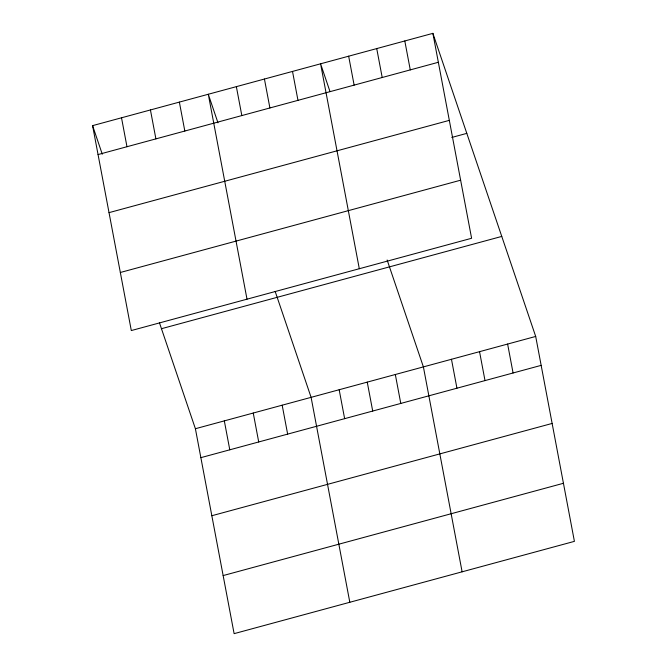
<?xml version="1.0" encoding="UTF-8"?>
<svg xmlns="http://www.w3.org/2000/svg" width="667" height="667" viewBox="0 0 667 667"><rect width="100%" height="100%" fill="white"/><g stroke="black" fill="none" stroke-linecap="round" stroke-linejoin="round"><path stroke-width="1" d="M432.883 33.35L471.602 238.277L131.307 330.557L92.588 125.638L432.883 33.35L535.693 336.443L574.412 541.362L234.117 633.65L195.398 428.723L159.471 322.82M98.049 154.569L438.344 62.281M109.029 212.64L449.325 120.36M451.767 137.452L466.808 133.367M120.335 272.486L460.63 180.198M161.472 328.706L501.767 236.418M195.398 428.723L535.693 336.443M200.867 457.654L541.162 365.366M211.839 515.733L552.134 423.445M223.145 575.571L563.44 483.283M329.957 91.429L320.585 63.807L359.305 268.726M387.135 260.005L423.395 366.892L462.114 571.819M217.984 122.836L208.287 94.255L247.007 299.183M275.171 291.437L311.097 397.349L349.816 602.276M92.588 125.638L102.276 154.21M507.62 344.055L513.081 372.986M479.548 351.667L485.009 380.599M404.802 40.962L410.272 69.893M451.467 359.28L456.937 388.211M376.73 48.574L382.199 77.505M348.658 56.186L354.127 85.118M395.323 374.504L400.784 403.435M367.25 382.124L372.711 411.047M292.513 71.419L297.974 100.35M339.17 389.736L344.639 418.668M264.432 79.031L269.902 107.962M236.36 86.643L241.829 115.574M282.174 405.194L287.644 434.125M253.252 413.04L258.713 441.963M179.365 102.101L184.826 131.032M224.32 420.877L229.79 449.808M150.434 109.947L155.903 138.878M121.511 117.792L126.98 146.723"/></g></svg>
